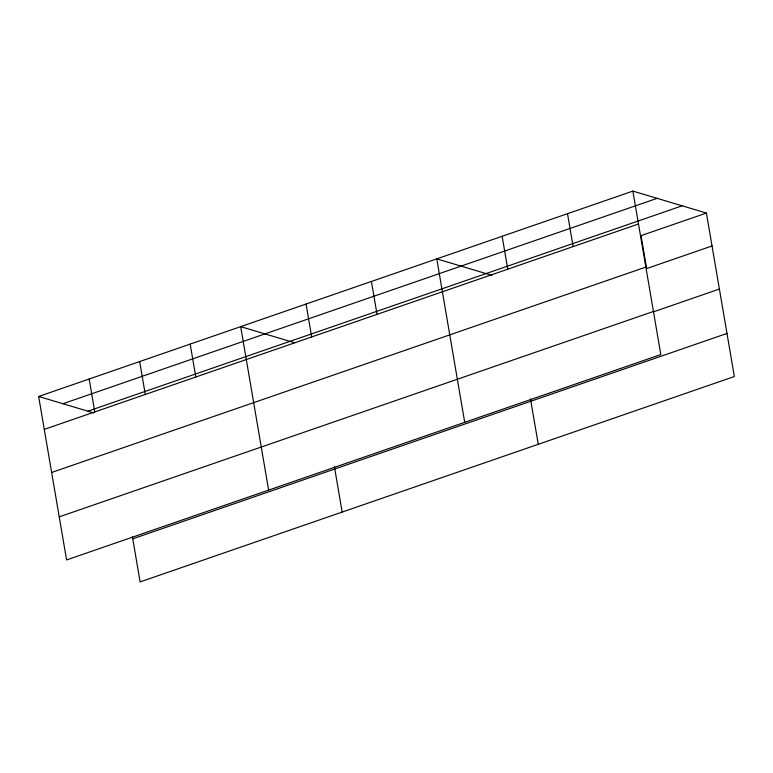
<?xml version="1.0" encoding="UTF-8"?>
<svg xmlns="http://www.w3.org/2000/svg" width="773" height="773" viewBox="0 0 773 773"><rect width="100%" height="100%" fill="white"/><g stroke="black" fill="none" stroke-linecap="round" stroke-linejoin="round"><path stroke-width="1.16" d="M632.874 191.095L660.809 354.565L66.594 559.942L38.65 396.472L632.874 191.095L706.406 213.058L734.35 376.528L140.126 581.905L132.367 536.481M62.922 403.719L657.137 198.342M87.919 411.188L682.144 205.811M44.274 429.382L638.498 224.006M706.406 213.058L641.039 235.649L646.672 268.56L712.03 245.969M51.636 472.467L645.861 267.091M59.231 516.857L653.446 311.48M654.035 311.645L719.402 289.054M132.763 538.82L726.987 333.443M491.821 275.314L436.774 258.868L464.718 422.338M294.581 342.739L240.683 326.65L268.627 490.111M38.65 396.472L93.697 412.917M567.508 213.686L573.131 246.597M530.491 398.878L538.259 444.301M502.141 236.277L507.764 269.197M371.417 281.459L377.04 314.379M334.4 466.65L342.168 512.074M306.05 304.06L311.674 336.97M190.177 344.101L195.801 377.011M139.671 361.561L145.295 394.472M89.156 379.012L94.789 411.932"/></g></svg>
